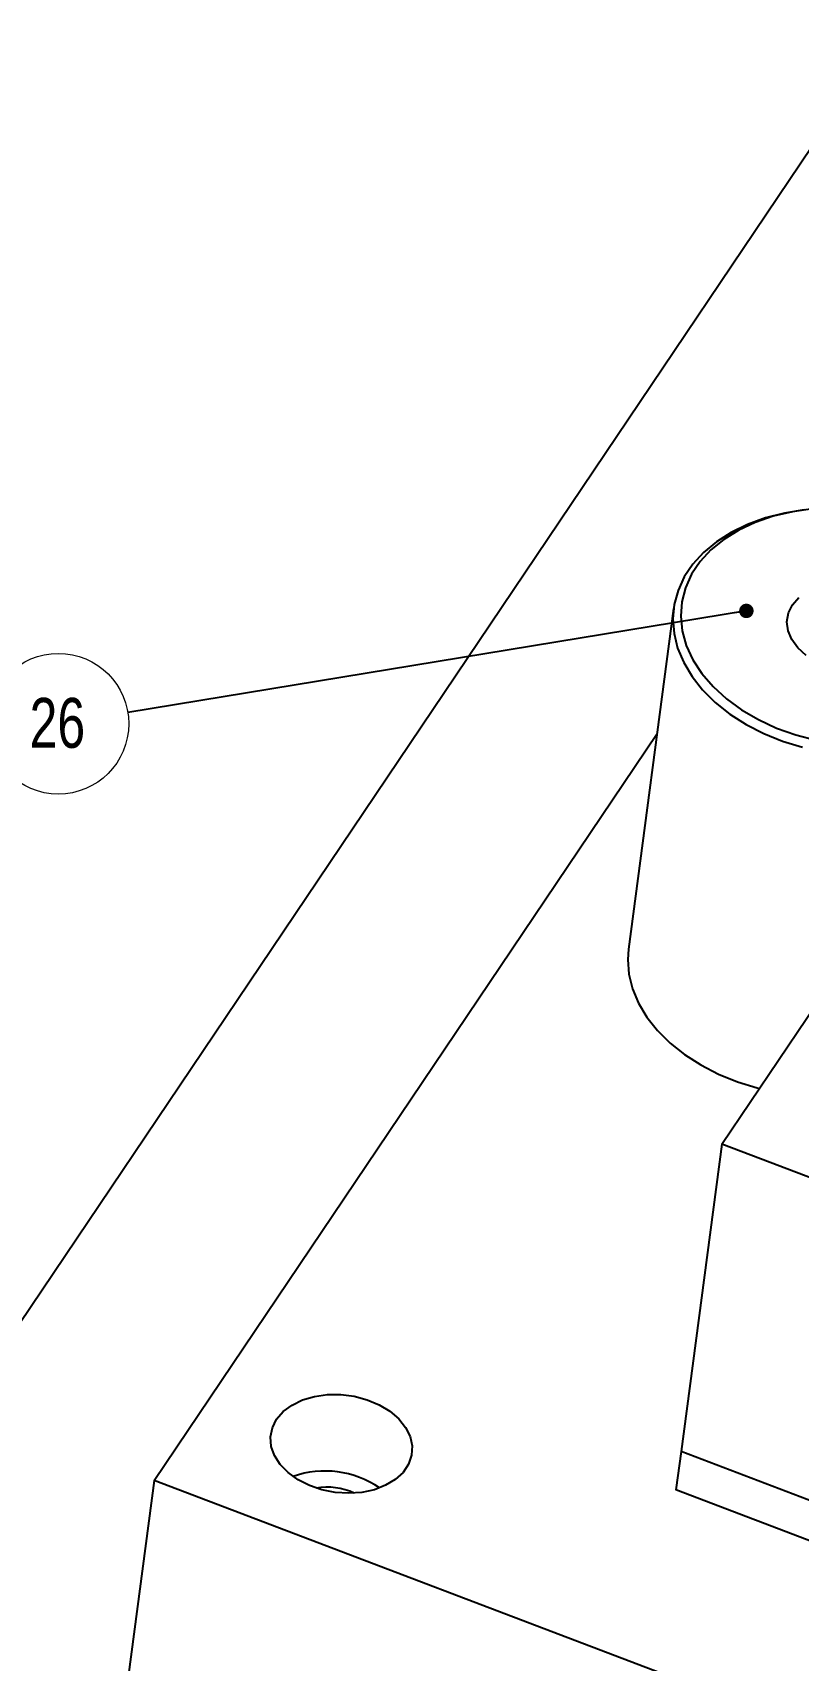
# Model space of a CAD drawing. Header units: millimetres. Extents: x 5 to 1533, y -1183 to 895.
# Drawn here: x 921.2 to 975, y 170.4 to 284.7 of the extents above; entities that cross this region are included whole.
import ezdxf

# ---------------------------------------------------------------- set-up
doc = ezdxf.new("R2010")
doc.units = ezdxf.units.MM
doc.styles.add('SLDTEXTSTYLE13', font='TXT', dxfattribs={"width": 0.75})
doc.dimstyles.new('SLDDIMSTYLE2', dxfattribs={"dimtxt": 0.18, "dimasz": 1.016, "dimexe": 0, "dimexo": 0.0625, "dimgap": 0, "dimtad": 0, "dimtih": 1, "dimtoh": 1, "dimdec": 0, "dimrnd": 1e-09, "dimzin": 0, "dimdsep": 46, "dimtxsty": 'Standard', "dimblk1": 'DOT', "dimblk2": 'DOT', "dimsah": 1, "dimcen": 0.09, "dimadec": 0, "dimazin": 0, "dimtfac": 1.016, "dimtdec": 0, "dimtofl": 0, "dimtmove": 0, "dimatfit": 3, "dimldrblk": 'DOT', "dimfxl": 1, "dimfrac": 2, "dimtolj": 1, "dimtzin": 0, "dimarcsym": 0})

# ---------------------------------------------------------------- blocks, each defined once
blk = doc.blocks.new('SW_NOTE_44')
at = {"color": 0, "linetype": 'Continuous', "lineweight": 0}
blk.add_circle((-4.87, -0.8), 4.94, dxfattribs=at)
at = {"color": 0, "linetype": 'Continuous', "lineweight": 0, "insert": (-4.94, 1.01), "char_height": 3.5, "attachment_point": 2, "style": 'SLDTEXTSTYLE13'}
blk.add_mtext('26', dxfattribs=at)
blk = doc.blocks.new('_Dot')
at = {"color": 0, "linetype": 'ByBlock', "lineweight": -2}
blk.add_line((-0.5, 0), (-1, 0), dxfattribs=at)
at = {"color": 0, "linetype": 'ByBlock', "const_width": 0.5}
blk.add_lwpolyline([(-0.25, 0, 1), (0.25, 0, 1)], format="xyb", close=True, dxfattribs=at)

msp = doc.modelspace()

# ---------------------------------------------------------------- linework, layer by layer
at = {"color": 7, "linetype": 'Continuous', "lineweight": 25}
for p, q in [((981.297, 284.673), (904.126, 170.083)), ((969.581, 206.634), (1018.32, 279.007)), ((966.197, 244.244), (963.02, 220.333)), ((929.712, 183.027), (965.031, 235.472)), ((969.581, 206.634), (966.714, 185.061)), ((989.12, 199.213), (969.581, 206.634)), ((966.714, 185.061), (966.356, 182.364)), ((1148.473, 116.03), (966.714, 185.061)), ((929.712, 183.027), (926.846, 161.454)), ((1179.63, 88.109), (929.712, 183.027)), ((1148.114, 113.333), (966.356, 182.364))]:
    msp.add_line(p, q, dxfattribs=at)
at = {"color": 7, "linetype": 'Continuous', "lineweight": 25, "flags": 128}
for points in [[(975.373, 251.17), (973.974, 250.944), (972.639, 250.601), (971.388, 250.146), (970.239, 249.585), (969.206, 248.925), (968.305, 248.177), (967.549, 247.351), (966.947, 246.458), (966.509, 245.51), (966.241, 244.522), (966.145, 243.507), (966.225, 242.479), (966.478, 241.452), (966.901, 240.442), (967.488, 239.462), (968.231, 238.526), (969.119, 237.647), (970.14, 236.837), (971.28, 236.109), (972.522, 235.471), (973.85, 234.934), (975.244, 234.504)], [(975.953, 251.228), (974.543, 251.036), (973.195, 250.721), (971.93, 250.288), (970.766, 249.745), (969.721, 249.098), (968.812, 248.358), (968.051, 247.536), (967.451, 246.645), (967.02, 245.698), (966.766, 244.71), (966.691, 243.695), (966.798, 242.668), (967.084, 241.647), (967.545, 240.644), (968.174, 239.677), (968.962, 238.76), (969.897, 237.906), (970.963, 237.129), (972.147, 236.441), (973.428, 235.851), (974.789, 235.368), (976.208, 235.001)], [(974.546, 244.51), (974.998, 245.025)], [(975.502, 240.951), (974.921, 241.475), (974.493, 242.06), (974.235, 242.681), (974.157, 243.314), (974.262, 243.932), (974.546, 244.51)], [(963.02, 220.333), (962.968, 219.596), (963.048, 218.568), (963.301, 217.542), (963.724, 216.531), (964.311, 215.551), (965.054, 214.615), (965.942, 213.736), (966.963, 212.927), (968.103, 212.198), (969.345, 211.561), (970.673, 211.023), (972.067, 210.593), (972.221, 210.554)], [(938.318, 187.332), (938.784, 187.872), (939.398, 188.33), (940.137, 188.689), (940.975, 188.937), (941.88, 189.064), (942.822, 189.067), (943.764, 188.944), (944.674, 188.701), (945.519, 188.346), (946.267, 187.892), (946.893, 187.355), (947.372, 186.755), (947.689, 186.114), (947.831, 185.455), (947.794, 184.8), (947.578, 184.175), (947.192, 183.602), (946.65, 183.101), (945.97, 182.691), (945.178, 182.386), (944.303, 182.198), (943.375, 182.132), (942.429, 182.193), (941.499, 182.376), (940.617, 182.677), (939.817, 183.083), (939.127, 183.581), (938.572, 184.151), (938.172, 184.775), (937.941, 185.428), (937.889, 186.088), (938.016, 186.731), (938.318, 187.332)]]:
    msp.add_lwpolyline(points, dxfattribs=at)
at = {"color": 7, "linetype": 'Continuous', "lineweight": 25}
for centre, radius, start, end in [((941.708, 176.919), 6.776, 55.5602, 109.30191), ((941.827, 177.82), 4.74, 65.83495, 99.02716)]:
    msp.add_arc(centre, radius, start, end, dxfattribs=at)

# ---------------------------------------------------------------- block references
at = {"color": 7, "linetype": 'Continuous', "lineweight": 0}
msp.add_blockref('SW_NOTE_44', (927.857, 236.954), dxfattribs=at)

# ---------------------------------------------------------------- leaders
msp.add_leader([(971.304, 244.073), (927.857, 236.954)], dimstyle='SLDDIMSTYLE2', dxfattribs=at)

doc.saveas('drawing.dxf')
